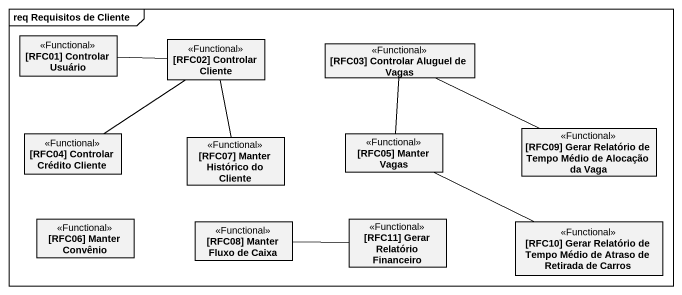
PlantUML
@startuml
mainframe req Requisitos de Cliente
hide circle
hide empty members
class "[RFC01] Controlar Usuário" as RFC01_Controlar_Usuário <<Functional>>
class "[RFC02] Controlar Cliente" as RFC02_Controlar_Cliente <<Functional>>
class "[RFC03] Controlar Aluguel de Vagas" as RFC03_Controlar_Aluguel_de <<Functional>>
class "[RFC04] Controlar Crédito Cliente" as RFC04_Controlar_Crédito <<Functional>>
class "[RFC07] Manter Histórico do Cliente" as RFC07_Manter_Histórico_do <<Functional>>
class "[RFC05] Manter Vagas" as RFC05_Manter_Vagas <<Functional>>
class "[RFC09] Gerar Relatório de Tempo Médio de Alocação da Vaga" as RFC09_Gerar_Relatório_de <<Functional>>
class "[RFC06] Manter Convênio" as RFC06_Manter_Convênio <<Functional>>
class "[RFC08] Manter Fluxo de Caixa" as RFC08_Manter_Fluxo_de_Caixa <<Functional>>
class "[RFC11] Gerar Relatório Financeiro" as RFC11_Gerar_Relatório <<Functional>>
class "[RFC10] Gerar Relatório de Tempo Médio de Atraso de Retirada de Carros" as RFC10_Gerar_Relatório_de <<Functional>>
RFC01_Controlar_Usuário -right- RFC02_Controlar_Cliente
RFC04_Controlar_Crédito -up- RFC02_Controlar_Cliente
RFC07_Manter_Histórico_do -up- RFC02_Controlar_Cliente
RFC05_Manter_Vagas -up- RFC03_Controlar_Aluguel_de
RFC09_Gerar_Relatório_de -left- RFC03_Controlar_Aluguel_de
RFC08_Manter_Fluxo_de_Caixa -right- RFC11_Gerar_Relatório
RFC10_Gerar_Relatório_de -left- RFC05_Manter_Vagas
@enduml
